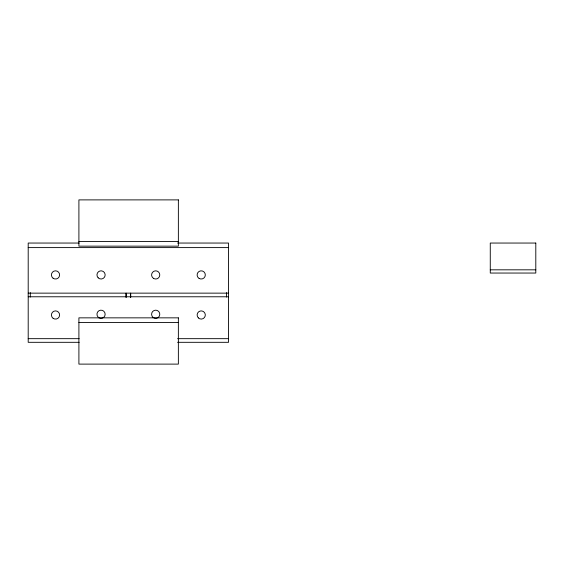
<?xml version="1.0" encoding="UTF-8"?>
<svg xmlns="http://www.w3.org/2000/svg" width="564" height="564" viewBox="0 0 564 564"><rect width="100%" height="100%" fill="white"/><g stroke="black" fill="none" stroke-linecap="round" stroke-linejoin="round"><path stroke-width="0.85" d="M126.096 297.348L126.096 293.139M130.651 297.348L130.651 293.139M78.904 241.519L178.365 241.519M79.164 243.049L28.2 243.049L28.2 342.313L79.164 342.313M177.575 243.049L228.54 243.049L228.54 342.313L177.575 342.313M28.2 247.603L228.54 247.603M490.271 269.825L535.8 269.825M28.2 293.139L228.54 293.139M28.2 296.777L228.54 296.777M78.904 322.481L178.365 322.481M28.2 338.668L79.164 338.668M177.575 338.668L228.54 338.668M226.446 292.624L226.446 297.087M130.651 293.717L130.651 297.214M126.096 293.717L126.096 297.214M30.294 292.624L30.294 297.087M178.365 199.889L78.904 199.889L78.904 246.151L178.365 246.151L178.365 199.889M535.8 243.049L490.271 243.049L490.271 273.046L535.8 273.046L535.8 243.049M178.365 317.849L78.904 317.849L78.904 364.111L178.365 364.111L178.365 317.849M99.003 317.814A4.096 4.096 0 0 0 105.151 314.261A4.096 4.096 0 0 0 99.003 310.715A4.096 4.096 0 0 0 99.003 317.814M153.161 317.49A4.096 4.096 0 0 0 159.746 314.846A4.096 4.096 0 0 0 154.162 310.461A4.096 4.096 0 0 0 153.161 317.49M198.359 317.92A4.096 4.096 0 0 0 205.19 316.009A4.096 4.096 0 0 0 200.121 311.046A4.096 4.096 0 0 0 198.359 317.92M53.157 318.343A4.096 4.096 0 0 0 59.601 315.368A4.096 4.096 0 0 0 53.806 311.272A4.096 4.096 0 0 0 53.157 318.343M153.612 278.454A4.096 4.096 0 0 0 159.788 274.957A4.096 4.096 0 0 0 153.669 271.362A4.096 4.096 0 0 0 153.612 278.454M98.157 277.819A4.096 4.096 0 0 0 105.01 275.986A4.096 4.096 0 0 0 99.99 270.967A4.096 4.096 0 0 0 98.157 277.819M53.122 278.249A4.096 4.096 0 0 0 59.594 275.338A4.096 4.096 0 0 0 53.834 271.185A4.096 4.096 0 0 0 53.122 278.249M199.113 278.44A4.096 4.096 0 0 0 205.317 274.999A4.096 4.096 0 0 0 199.24 271.34A4.096 4.096 0 0 0 199.113 278.44"/></g></svg>
